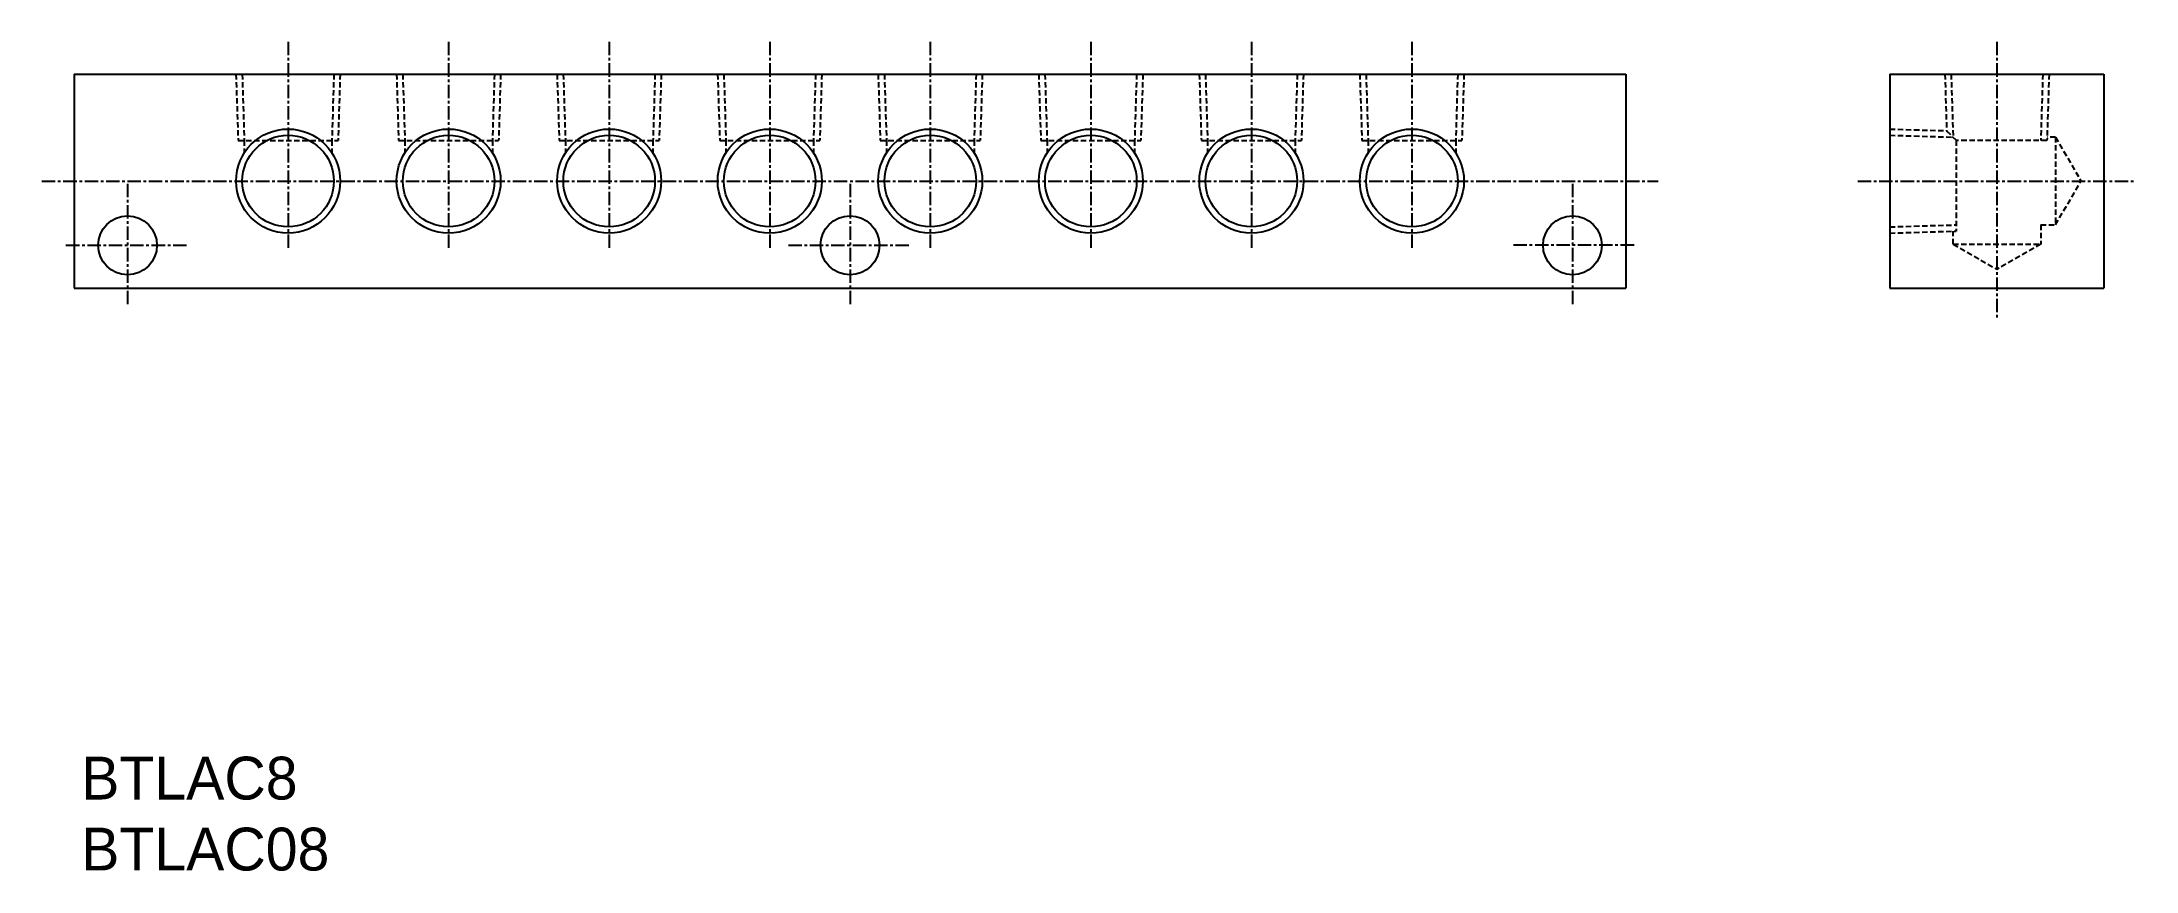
# Model space of a CAD drawing. Extents: x 5278 to 5474, y 21502 to 21579.
import ezdxf

# ---------------------------------------------------------------- set-up
doc = ezdxf.new("R2010")
doc.units = 0
doc.linetypes.add('CENTER', pattern=[2, 1.25, -0.25, 0.25, -0.25])
doc.linetypes.add('DASHED', pattern=[0.75, 0.5, -0.25])
doc.layers.get('0').update_dxf_attribs({"linetype": 'CONTINUOUS'})
doc.layers.add('CENTER', color=1, linetype='CENTER')

msp = doc.modelspace()

# ---------------------------------------------------------------- linework, layer by layer
at = {"color": 7, "linetype": 'CONTINUOUS'}
for p, q in [((5281.23, 21576.26), (5426.23, 21576.26)), ((5281.23, 21576.26), (5281.23, 21556.26)), ((5426.23, 21576.26), (5426.23, 21556.26)), ((5450.89, 21576.26), (5470.89, 21576.26)), ((5450.89, 21576.26), (5450.89, 21556.26)), ((5470.89, 21576.26), (5470.89, 21556.26)), ((5281.23, 21556.26), (5426.23, 21556.26)), ((5450.89, 21556.26), (5470.89, 21556.26))]:
    msp.add_line(p, q, dxfattribs=at)
at = {"color": 3, "linetype": 'DASHED'}
for p, q in [((5296.36, 21576.26), (5296.56, 21570.06)), ((5296.94, 21576.26), (5297.14, 21570.06)), ((5305.51, 21576.26), (5305.32, 21570.06)), ((5306.09, 21576.26), (5305.9, 21570.06)), ((5311.36, 21576.26), (5311.56, 21570.06)), ((5311.94, 21576.26), (5312.14, 21570.06)), ((5320.51, 21576.26), (5320.32, 21570.06)), ((5321.09, 21576.26), (5320.9, 21570.06)), ((5326.36, 21576.26), (5326.56, 21570.06)), ((5326.94, 21576.26), (5327.14, 21570.06)), ((5335.51, 21576.26), (5335.32, 21570.06)), ((5336.09, 21576.26), (5335.9, 21570.06)), ((5341.36, 21576.26), (5341.56, 21570.06)), ((5341.94, 21576.26), (5342.14, 21570.06)), ((5350.51, 21576.26), (5350.32, 21570.06)), ((5351.09, 21576.26), (5350.9, 21570.06)), ((5356.36, 21576.26), (5356.56, 21570.06)), ((5356.94, 21576.26), (5357.14, 21570.06)), ((5365.51, 21576.26), (5365.32, 21570.06)), ((5366.09, 21576.26), (5365.9, 21570.06)), ((5371.36, 21576.26), (5371.56, 21570.06)), ((5371.94, 21576.26), (5372.14, 21570.06)), ((5380.51, 21576.26), (5380.32, 21570.06)), ((5381.09, 21576.26), (5380.9, 21570.06)), ((5386.36, 21576.26), (5386.56, 21570.06)), ((5386.94, 21576.26), (5387.14, 21570.06)), ((5395.51, 21576.26), (5395.32, 21570.06)), ((5396.09, 21576.26), (5395.9, 21570.06)), ((5401.36, 21576.26), (5401.56, 21570.06)), ((5401.94, 21576.26), (5402.14, 21570.06)), ((5410.51, 21576.26), (5410.32, 21570.06)), ((5411.09, 21576.26), (5410.9, 21570.06)), ((5456.03, 21576.26), (5456.19, 21570.96)), ((5456.61, 21576.26), (5456.79, 21570.36)), ((5465.17, 21576.26), (5464.98, 21570.06)), ((5465.76, 21576.26), (5465.56, 21570.06)), ((5450.89, 21571.12), (5456.19, 21570.96)), ((5450.89, 21570.54), (5456.79, 21570.36)), ((5456.19, 21570.96), (5457.09, 21570.06)), ((5466.37, 21570.35), (5465.57, 21570.35)), ((5466.37, 21570.35), (5466.37, 21562.17)), ((5466.37, 21570.35), (5468.74, 21566.26)), ((5296.56, 21570.06), (5305.9, 21570.06)), ((5297.14, 21570.06), (5297.14, 21568.89)), ((5305.32, 21570.06), (5305.32, 21568.89)), ((5311.56, 21570.06), (5320.9, 21570.06)), ((5312.14, 21570.06), (5312.14, 21568.89)), ((5320.32, 21570.06), (5320.32, 21568.89)), ((5326.56, 21570.06), (5335.9, 21570.06)), ((5327.14, 21570.06), (5327.14, 21568.89)), ((5335.32, 21570.06), (5335.32, 21568.89)), ((5341.56, 21570.06), (5350.9, 21570.06)), ((5342.14, 21570.06), (5342.14, 21568.89)), ((5350.32, 21570.06), (5350.32, 21568.89)), ((5356.56, 21570.06), (5365.9, 21570.06)), ((5357.14, 21570.06), (5357.14, 21568.89)), ((5365.32, 21570.06), (5365.32, 21568.89)), ((5371.56, 21570.06), (5380.9, 21570.06)), ((5372.14, 21570.06), (5372.14, 21568.89)), ((5380.32, 21570.06), (5380.32, 21568.89)), ((5386.56, 21570.06), (5395.9, 21570.06)), ((5387.14, 21570.06), (5387.14, 21568.89)), ((5395.32, 21570.06), (5395.32, 21568.89)), ((5401.56, 21570.06), (5410.9, 21570.06)), ((5402.14, 21570.06), (5402.14, 21568.89)), ((5410.32, 21570.06), (5410.32, 21568.89)), ((5457.09, 21570.06), (5457.09, 21561.59)), ((5465.56, 21570.06), (5457.09, 21570.06)), ((5466.37, 21562.17), (5468.74, 21566.26)), ((5450.89, 21561.98), (5457.09, 21562.17)), ((5450.89, 21561.4), (5457.09, 21561.59)), ((5456.8, 21560.36), (5456.8, 21561.58)), ((5456.8, 21560.36), (5464.98, 21560.36)), ((5456.8, 21560.36), (5460.89, 21558)), ((5464.98, 21560.36), (5460.89, 21558)), ((5464.98, 21562.17), (5464.98, 21560.36)), ((5464.98, 21562.17), (5466.37, 21562.17))]:
    msp.add_line(p, q, dxfattribs=at)
at = {"color": 3, "linetype": 'CONTINUOUS'}
for centre in [(5301.23, 21566.26), (5316.23, 21566.26), (5331.23, 21566.26), (5346.23, 21566.26), (5361.23, 21566.26), (5376.23, 21566.26), (5391.23, 21566.26), (5406.23, 21566.26)]:
    msp.add_circle(centre, 4.86, dxfattribs=at)
at = {"color": 7, "linetype": 'CONTINUOUS'}
for centre, radius in [((5301.23, 21566.26), 4.28), ((5316.23, 21566.26), 4.28), ((5331.23, 21566.26), 4.28), ((5346.23, 21566.26), 4.28), ((5361.23, 21566.26), 4.28), ((5376.23, 21566.26), 4.28), ((5391.23, 21566.26), 4.28), ((5406.23, 21566.26), 4.28), ((5286.23, 21560.26), 2.75), ((5353.73, 21560.26), 2.75), ((5421.23, 21560.26), 2.75)]:
    msp.add_circle(centre, radius, dxfattribs=at)
at = {"layer": 'CENTER', "color": 1, "linetype": 'CENTER'}
for p, q in [((5301.23, 21579.26), (5301.23, 21559.89)), ((5316.23, 21579.26), (5316.23, 21559.89)), ((5331.23, 21579.26), (5331.23, 21559.89)), ((5346.23, 21579.26), (5346.23, 21559.89)), ((5361.23, 21579.26), (5361.23, 21559.89)), ((5376.23, 21579.26), (5376.23, 21559.89)), ((5391.23, 21579.26), (5391.23, 21559.89)), ((5406.23, 21579.26), (5406.23, 21559.89)), ((5460.89, 21579.26), (5460.89, 21553.26)), ((5278.23, 21566.26), (5429.23, 21566.26)), ((5447.89, 21566.26), (5473.89, 21566.26)), ((5286.23, 21566.01), (5286.23, 21554.51)), ((5353.73, 21566.01), (5353.73, 21554.51)), ((5421.23, 21566.01), (5421.23, 21554.51)), ((5280.48, 21560.26), (5291.98, 21560.26)), ((5347.98, 21560.26), (5359.48, 21560.26)), ((5426.98, 21560.26), (5415.48, 21560.26))]:
    msp.add_line(p, q, dxfattribs=at)

# ---------------------------------------------------------------- texts
at = {"color": 7, "linetype": 'CONTINUOUS'}
for s, p in [('BTLAC8', (5281.9, 21508.49)), ('BTLAC08', (5281.9, 21501.86))]:
    msp.add_text(s, height=4, dxfattribs=at).set_placement(p)

doc.saveas('drawing.dxf')
